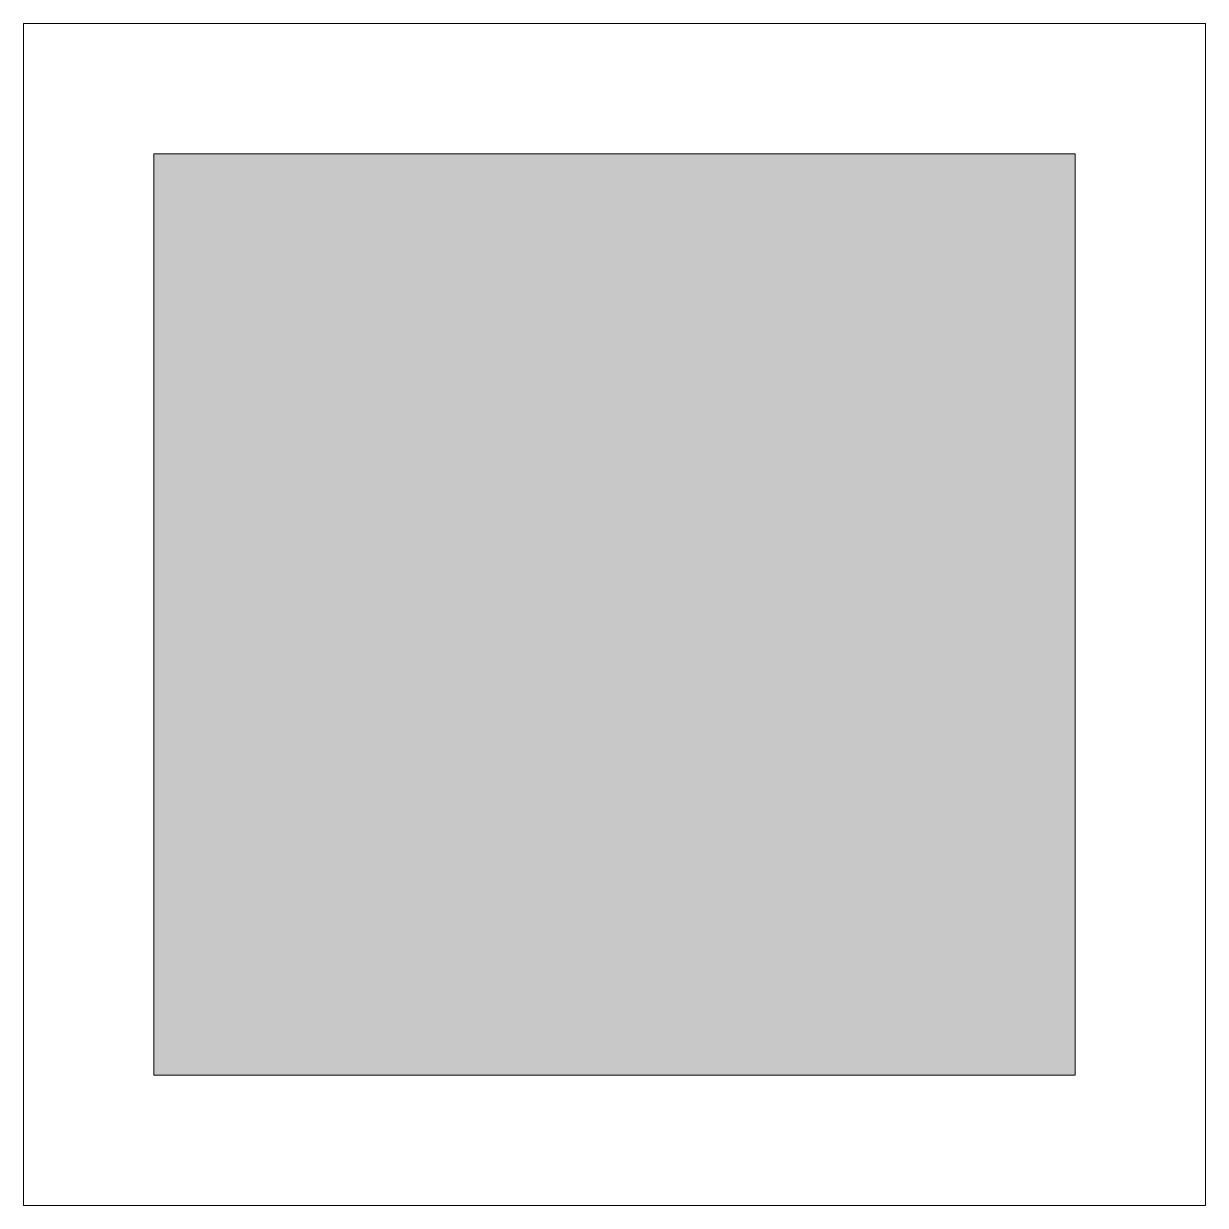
# Model space of a CAD drawing. Header units: inches. Extents: x 46946 to 48441, y 40324 to 42003.
# Drawn here: x 47876.38 to 47920.63, y 41336.4 to 41380.64 of the extents above; entities that cross this region are included whole.
import ezdxf

# ---------------------------------------------------------------- set-up
doc = ezdxf.new("R2010")
doc.units = ezdxf.units.IN
doc.header["$MEASUREMENT"] = 0
for name, color, linetype, lineweight in [('8_ TYPICAL FLOOR PLAN__6th _ 10th__dwg _3_', 8, 'Continuous', 9), ('COL-HATCH', 7, 'Continuous', 9), ('I-WALL', 2, 'Continuous', 9)]:
    doc.layers.add(name, color=color, linetype=linetype, lineweight=lineweight)

# ---------------------------------------------------------------- blocks, each defined once
blk = doc.blocks.new('8_ TYPICAL FLOOR PLAN__6th _ 10th__dwg _3_-696755-Level 06 - Furniture')
at = {"layer": 'COL-HATCH'}
blk.add_hatch(color=256, dxfattribs=at).paths.add_polyline_path([(15845.78, -31394.27), (15879.218, -31394.27), (15879.218, -31359.775), (15844.723, -31359.775), (15844.723, -31394.27)])

msp = doc.modelspace()

# ---------------------------------------------------------------- linework, layer by layer
at = {"layer": 'I-WALL', "lineweight": 13}
for p, q in [((47920.63, 41380.641), (47876.384, 41380.641)), ((47876.384, 41380.641), (47876.384, 41336.396)), ((47920.63, 41336.396), (47920.63, 41380.641)), ((47881.259, 41375.766), (47915.755, 41375.766)), ((47881.259, 41341.271), (47881.259, 41375.766)), ((47915.755, 41375.766), (47915.755, 41341.271)), ((47915.755, 41341.271), (47881.259, 41341.271)), ((47876.384, 41336.396), (47920.63, 41336.396))]:
    msp.add_line(p, q, dxfattribs=at)

# ---------------------------------------------------------------- block references
at = {"layer": '8_ TYPICAL FLOOR PLAN__6th _ 10th__dwg _3_', "color": 7}
msp.add_blockref('8_ TYPICAL FLOOR PLAN__6th _ 10th__dwg _3_-696755-Level 06 - Furniture', (32036.537, 72735.541), dxfattribs=at)

doc.saveas('drawing.dxf')
